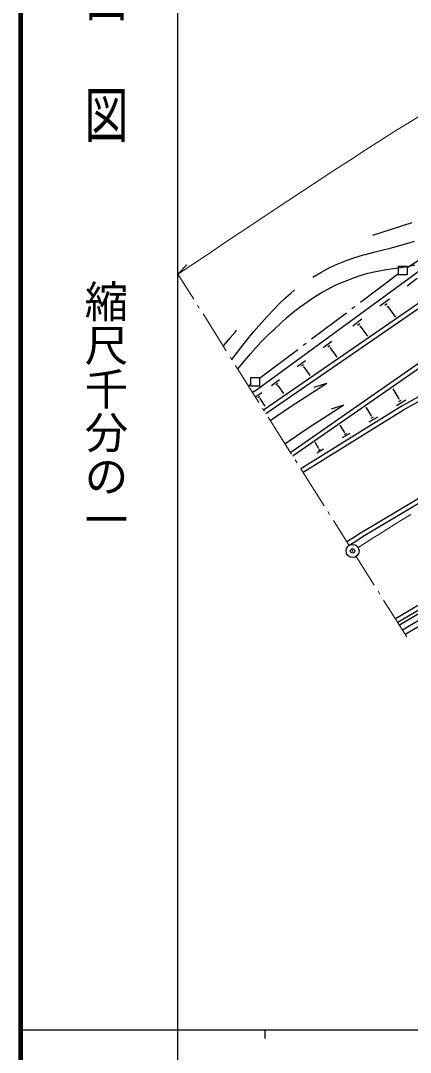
# Model space of a CAD drawing. Units: millimetres, scale not verified. Extents: x 40000 to 680000, y 20000 to 380000.
# Drawn here: x 40000 to 84707, y 202409 to 320710 of the extents above; entities that cross this region are included whole.
import ezdxf
from ezdxf.enums import TextEntityAlignment as Align

# ---------------------------------------------------------------- set-up
doc = ezdxf.new("R2010")
doc.units = ezdxf.units.MM
doc.header["$LTSCALE"] = 1000
doc.header["$PDMODE"] = 32
doc.header["$PDSIZE"] = 500
doc.linetypes.add('CHAIN', pattern=[18.5, 12, -1.5, 3.5, -1.5])
for name, color, linetype, lineweight in [('M-BGD', 7, 'Continuous', 25), ('M-BGD-HTXT', 7, 'Continuous', 13), ('M-BMK', 2, 'CHAIN', 13), ('M-BMK-ROW', 30, 'Continuous', 25), ('M-BMK-SRVR', 3, 'Continuous', 25), ('M-STR-HTXT', 7, 'Continuous', 13), ('M-TTL', 2, 'Continuous', 140), ('M-TTL-BAND', 7, 'Continuous', 25)]:
    doc.layers.add(name, color=color, linetype=linetype, lineweight=lineweight)
doc.layers.add('M-OTRS', color=6, linetype='Continuous')
doc.styles.add('@ＭＳ ゴシック', font='')
doc.styles.get('@ＭＳ ゴシック').set_extended_font_data('@MS Gothic')

msp = doc.modelspace()

# ---------------------------------------------------------------- linework, layer by layer
at = {"layer": 'M-BGD'}
for p, q in [((84883, 297536), (80365, 296076)), ((81420, 294384), (82382, 294615)), ((82382, 294615), (82793, 294726)), ((82793, 294726), (83775, 294988)), ((83775, 294988), (84676, 295260)), ((84676, 295260), (85197, 295421)), ((77473, 293245), (78344, 293557)), ((78344, 293557), (79316, 293849)), ((79316, 293849), (79506, 293900)), ((79506, 293900), (80518, 294172)), ((80518, 294172), (81420, 294384)), ((86144, 292285), (67060, 278347)), ((92037, 292695), (67875, 276063)), ((92318, 292284), (68146, 275632)), ((74418, 291828), (75239, 292270)), ((75239, 292270), (76120, 292692)), ((76120, 292692), (76511, 292853)), ((76511, 292853), (77473, 293245)), ((81754, 292139), (82726, 292271)), ((82726, 292271), (83387, 292352)), ((83387, 292352), (84389, 292534)), ((84389, 292534), (85231, 292725)), ((73506, 291285), (73516, 291295)), ((73516, 291295), (74418, 291828)), ((77216, 290850), (78117, 291182)), ((78117, 291182), (78838, 291433)), ((78838, 291433), (79830, 291735)), ((79830, 291735), (80732, 291947)), ((80732, 291947), (81744, 292139)), ((81744, 292139), (81754, 292139)), ((84332, 290308), (85494, 291162)), ((70993, 289468), (71424, 289839)), ((74391, 289452), (75312, 289965)), ((75312, 289965), (75413, 290015)), ((75413, 290015), (76364, 290488)), ((76364, 290488), (77216, 290850)), ((69702, 288273), (70383, 288926)), ((70383, 288926), (70993, 289468)), ((72829, 288438), (73600, 288960)), ((73600, 288960), (74391, 289452)), ((81189, 287999), (82300, 288812)), ((68321, 286828), (69052, 287601)), ((69052, 287601), (69702, 288273)), ((95541, 288330), (70999, 271206)), ((71257, 287273), (71958, 287805)), ((95832, 287919), (71280, 270796)), ((71958, 287805), (72829, 288438)), ((81770, 288080), (82050, 288281)), ((82041, 287930), (82111, 287980)), ((82071, 287960), (82984, 286718)), ((67310, 285724), (67971, 286457)), ((67971, 286457), (68321, 286828)), ((69846, 286038), (70536, 286661)), ((70536, 286661), (71257, 287273)), ((78095, 285729), (79156, 286502)), ((64635, 285039), (64775, 285199)), ((66740, 285062), (67310, 285724)), ((68184, 284462), (68935, 285185)), ((68935, 285185), (69065, 285305)), ((69065, 285305), (69846, 286038)), ((78646, 285800), (78916, 286001)), ((78907, 285660), (78977, 285710)), ((78937, 285690), (79790, 284529)), ((100375, 285881), (83650, 276476)), ((100616, 285440), (83892, 276035)), ((63324, 283463), (64045, 284326)), ((64045, 284326), (64635, 285039)), ((65639, 283687), (66200, 284399)), ((66200, 284399), (66740, 285062)), ((67564, 283830), (68184, 284462)), ((74701, 283229), (75702, 283972)), ((64229, 281841), (64999, 282854)), ((64999, 282854), (65639, 283687)), ((66393, 282525), (66983, 283198)), ((66983, 283198), (67564, 283830)), ((75222, 283310), (75472, 283490)), ((75462, 283170), (75532, 283220)), ((75492, 283200), (76276, 282138)), ((64902, 280769), (65722, 281733)), ((65722, 281733), (66393, 282525)), ((71717, 281040), (72668, 281742)), ((72218, 281110), (72458, 281291)), ((72449, 280990), (72509, 281031)), ((72479, 281011), (73192, 280029)), ((68793, 278890), (69694, 279553)), ((67060, 278347), (66610, 278066)), ((66921, 277565), (67682, 278057)), ((69264, 278951), (69485, 279122)), ((69475, 278841), (69535, 278882)), ((69505, 278861), (70158, 277960)), ((70902, 276438), (75117, 279140)), ((73685, 278687), (75117, 279140)), ((83409, 277338), (82715, 278499)), ((67222, 277495), (67452, 277646)), ((67432, 277375), (67482, 277405)), ((67452, 277385), (68025, 276514)), ((83119, 276575), (84201, 277218)), ((83369, 277318), (83439, 277358)), ((83399, 277037), (83669, 277198)), ((68639, 274861), (70902, 276438)), ((83650, 276476), (72134, 269313)), ((83912, 276045), (72406, 268883)), ((72870, 273955), (77085, 276667)), ((75653, 276204), (77085, 276667)), ((80234, 275389), (79641, 276380)), ((79975, 274707), (80956, 275290)), ((80204, 275369), (80264, 275409)), ((80225, 275118), (80465, 275269)), ((70316, 272187), (72870, 273955)), ((77160, 273510), (76668, 274341)), ((76930, 272898), (77801, 273421)), ((77130, 273490), (77190, 273520)), ((77150, 273270), (77371, 273400)), ((74186, 271682), (73784, 272363)), ((97627, 273038), (79050, 261997)), ((97888, 272607), (79302, 261566)), ((70999, 271206), (70959, 271186)), ((73976, 271140), (74757, 271602)), ((74156, 271672), (74206, 271702)), ((74176, 271471), (74376, 271592)), ((71260, 270786), (71220, 270755)), ((101900, 263312), (83003, 252110)), ((102152, 262881), (83265, 251689)), ((79020, 261977), (78169, 261414)), ((79302, 261566), (78440, 261004)), ((84109, 250364), (103099, 261449)), ((78169, 261414), (77428, 260942)), ((78440, 261004), (77700, 260511)), ((83798, 250857), (94273, 257141)), ((89386, 254948), (83471, 251375))]:
    msp.add_line(p, q, dxfattribs=at)
at = {"layer": 'M-BGD-HTXT'}
for p, q in [((59856, 288766), (58051, 291624)), ((60497, 287751), (60283, 288089)), ((63594, 282847), (60924, 287075)), ((64234, 281832), (64021, 282171)), ((67331, 276928), (64662, 281156)), ((67972, 275914), (67758, 276252)), ((71069, 271010), (68399, 275237)), ((71710, 269995), (71496, 270333)), ((74806, 265091), (72137, 269319)), ((75447, 264076), (75234, 264415)), ((77679, 260541), (75874, 263400)), ((78483, 259270), (80572, 255964)), ((80999, 255287), (81213, 254949)), ((81640, 254273), (84311, 250046))]:
    msp.add_line(p, q, dxfattribs=at)
at = {"layer": 'M-BMK'}
for p, q in [((83899, 263557), (84770, 264100)), ((82057, 262412), (82988, 262994)), ((82988, 262994), (83899, 263557)), ((80444, 261407), (81075, 261799)), ((81075, 261799), (82057, 262412)), ((78712, 260312), (79553, 260845)), ((79553, 260845), (80444, 261407))]:
    msp.add_line(p, q, dxfattribs=at)
at = {"layer": 'M-BMK-ROW'}
for p, q in [((89310, 295554), (84350, 292383)), ((83347, 292562), (84349, 292564)), ((83348, 291560), (83347, 292562)), ((84349, 292564), (84351, 291561)), ((83348, 291690), (78967, 288389)), ((84351, 291561), (83348, 291560)), ((78328, 287907), (78009, 287666)), ((77370, 287185), (73377, 284176)), ((71780, 282972), (67399, 279670)), ((72738, 283694), (72419, 283453)), ((66397, 279799), (67399, 279801)), ((66398, 278797), (66397, 279799)), ((67399, 279801), (67400, 278798)), ((66398, 278977), (66137, 278807)), ((67400, 278798), (66398, 278797))]:
    msp.add_line(p, q, dxfattribs=at)
at = {"layer": 'M-BMK-SRVR'}
msp.add_circle((78081, 259901), 752, dxfattribs=at)
at = {"layer": 'M-OTRS'}
msp.add_point((78081, 259901), dxfattribs=at)
at = {"layer": 'M-STR-HTXT'}
msp.add_line((58051, 291624), (59072, 292728), dxfattribs=at)
msp.add_open_spline([(58051, 291624), (77047, 304417), (96042, 317210), (116813, 326633), (134001, 334431), (152404, 339920), (171026, 342907), (202398, 347939), (234389, 345868), (266380, 343797)], degree=3, knots=[0, 0, 0, 0, 1, 1, 1, 2, 2, 2, 3, 3, 3, 3], dxfattribs=at)
at = {"layer": 'M-TTL'}
msp.add_line((40000, 380000), (40000, 20000), dxfattribs=at)
at = {"layer": 'M-TTL-BAND'}
for p, q in [((58000, 370000), (58000, 20000)), ((40000, 205000), (579000, 205000)), ((68000, 205000), (68000, 204000))]:
    msp.add_line(p, q, dxfattribs=at)

# ---------------------------------------------------------------- texts
at = {"layer": 'M-TTL-BAND', "style": '@ＭＳ ゴシック', "width": 1.4}
msp.add_text('平  面  図', height=3666, rotation=270, dxfattribs=at).set_placement((49777, 306475), align=Align.MIDDLE_RIGHT)
at = {"layer": 'M-TTL-BAND', "style": '@ＭＳ ゴシック'}
msp.add_text('縮尺千分の一', height=3666, rotation=270, dxfattribs=at).set_placement((49777, 261030), align=Align.MIDDLE_RIGHT)

doc.saveas('drawing.dxf')
